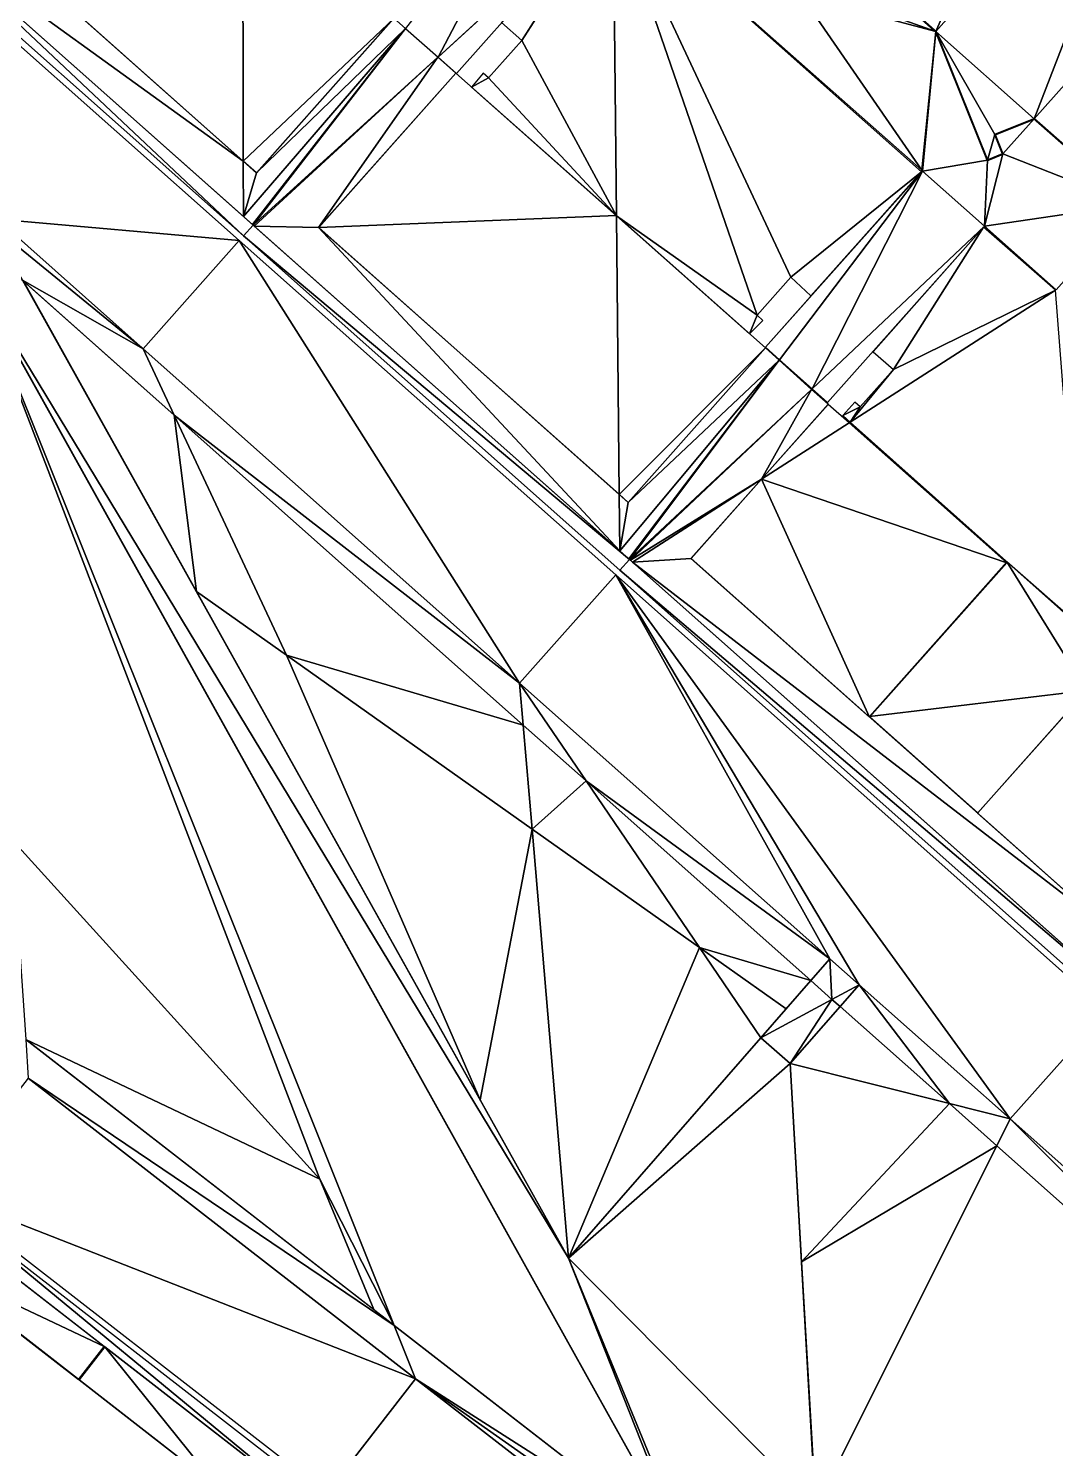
# Model space of a CAD drawing. Header units: metres. Extents: x 1634389 to 1634634, y 8249577 to 8249800.
# Drawn here: x 1634507.45 to 1634532.28, y 8249648.62 to 8249682.95 of the extents above; entities that cross this region are included whole.
import ezdxf

# ---------------------------------------------------------------- set-up
doc = ezdxf.new("R2010")
doc.units = ezdxf.units.M
doc.header["$LTSCALE"] = 2
doc.linetypes.add('CACHE2', pattern=[4.7625, 3.175, -1.5875])
for name, color, linetype in [('CONTOUR-BATIMENT', 5, 'Continuous'), ('MNT-02-ACCES PIETON PRIVE-FF-35', 40, 'Continuous'), ('MNT-02-BATIMENT FINI-FF-0', 1, 'Continuous'), ('MNT-02-BETON DESACTIVE FF-35', 7, 'Continuous'), ('MNT-02-ESPACE VERT DIFFERENT-FF-30', 3, 'Continuous'), ('MNT-02-ESPACE VERT-FF-30', 221, 'Continuous'), ('MNT-02-ESPACE VERT-PRIVE-FF-30', 222, 'CACHE2'), ('MNT-02-EVERGREEN-FF-45', 7, 'Continuous'), ('MNT-02-VOIRIE LOURDE-FF-60', 160, 'Continuous')]:
    doc.layers.add(name, color=color, linetype=linetype)

msp = doc.modelspace()

# ---------------------------------------------------------------- linework, layer by layer
at = {"layer": 'CONTOUR-BATIMENT', "linetype": 'CACHE2', "ltscale": 0.05, "const_width": 0.05, "elevation": 0.55, "flags": 128}
msp.add_lwpolyline([(1634494.243, 8249725.281), (1634497.804, 8249724.321), (1634497.7, 8249723.935), (1634497.225, 8249724.062), (1634496.957, 8249723.067), (1634499.054, 8249721.203), (1634502.292, 8249720.331), (1634502.188, 8249719.944), (1634501.713, 8249720.072), (1634501.445, 8249719.077), (1634503.542, 8249717.213), (1634506.778, 8249716.346), (1634506.674, 8249715.959), (1634506.198, 8249716.086), (1634505.93, 8249715.092), (1634508.028, 8249713.228), (1634511.266, 8249712.355), (1634511.159, 8249711.974), (1634510.684, 8249712.102), (1634510.415, 8249711.106), (1634512.513, 8249709.242), (1634515.747, 8249708.371), (1634515.644, 8249707.989), (1634515.169, 8249708.116), (1634514.901, 8249707.121), (1634517.092, 8249705.176), (1634520.33, 8249704.304), (1634520.226, 8249703.917), (1634519.718, 8249704.062), (1634519.453, 8249703.076), (1634521.573, 8249701.186), (1634524.814, 8249700.317), (1634524.711, 8249699.93), (1634524.235, 8249700.057), (1634523.966, 8249699.063), (1634526.064, 8249697.199), (1634529.308, 8249696.325), (1634529.204, 8249695.938), (1634528.72, 8249696.069), (1634528.461, 8249695.071), (1634530.558, 8249693.207), (1634533.784, 8249692.337), (1634533.682, 8249691.959), (1634533.207, 8249692.087), (1634532.939, 8249691.091), (1634535.037, 8249689.228), (1634538.27, 8249688.356), (1634538.168, 8249687.974), (1634537.684, 8249688.105), (1634537.414, 8249687.116), (1634539.743, 8249685.048), (1634534.122, 8249678.692), (1634531.765, 8249680.765), (1634530.815, 8249680.384), (1634531.002, 8249679.917), (1634530.633, 8249679.764), (1634529.384, 8249682.875), (1634527.287, 8249684.739), (1634526.334, 8249684.357), (1634526.521, 8249683.9), (1634526.135, 8249683.745), (1634524.872, 8249686.894), (1634522.803, 8249688.734), (1634521.853, 8249688.35), (1634522.043, 8249687.879), (1634521.672, 8249687.73), (1634520.423, 8249690.842), (1634518.325, 8249692.706), (1634517.372, 8249692.324), (1634517.554, 8249691.87), (1634517.177, 8249691.722), (1634515.924, 8249694.833), (1634513.856, 8249696.67), (1634512.9, 8249696.287), (1634513.086, 8249695.825), (1634512.703, 8249695.666), (1634511.437, 8249698.82), (1634509.264, 8249700.751), (1634508.313, 8249700.369), (1634508.5, 8249699.903), (1634508.111, 8249699.746), (1634506.827, 8249702.93), (1634504.758, 8249704.77), (1634503.807, 8249704.389), (1634503.995, 8249703.919), (1634503.626, 8249703.766), (1634502.378, 8249706.878), (1634500.28, 8249708.741), (1634499.327, 8249708.359), (1634499.511, 8249707.9), (1634499.121, 8249707.747), (1634497.856, 8249710.9), (1634495.788, 8249712.738), (1634494.838, 8249712.357), (1634495.027, 8249711.885), (1634494.656, 8249711.736), (1634493.407, 8249714.848), (1634491.31, 8249716.712), (1634490.357, 8249716.33), (1634490.538, 8249715.875), (1634490.167, 8249715.727), (1634488.795, 8249719.15), (1634494.243, 8249725.281)], close=True, dxfattribs=at)
at = {"layer": 'MNT-02-ACCES PIETON PRIVE-FF-35', "linetype": 'ByBlock'}
for points in [[(1634517.353, 8249682.256, 98.979), (1634520.091, 8249687.467, 99.14), (1634516.567, 8249682.954, 98.979)], [(1634520.091, 8249687.467, 99.14), (1634517.353, 8249682.256, 98.979), (1634521.585, 8249686.14, 99.14)], [(1634521.585, 8249686.127, 99.14), (1634521.585, 8249686.14, 99.14), (1634517.353, 8249682.256, 98.979)], [(1634517.353, 8249682.256, 98.979), (1634517.796, 8249681.863, 98.976), (1634521.585, 8249686.127, 99.14)], [(1634529.384, 8249682.875, 99.18), (1634527.287, 8249684.739, 99.18), (1634526.521, 8249683.9, 99.18)], [(1634523.657, 8249684.298, 99.14), (1634529.045, 8249679.522, 99.14), (1634526.135, 8249683.745, 99.18)], [(1634526.135, 8249683.745, 99.18), (1634529.384, 8249682.875, 99.18), (1634526.521, 8249683.9, 99.18)], [(1634529.045, 8249679.522, 99.14), (1634529.384, 8249682.875, 99.18), (1634526.135, 8249683.745, 99.18)], [(1634529.045, 8249679.522, 99.14), (1634529.057, 8249679.511, 99.14), (1634529.384, 8249682.875, 99.18)], [(1634529.057, 8249679.511, 99.14), (1634529.061, 8249679.498, 99.14), (1634529.384, 8249682.875, 99.18)], [(1634530.633, 8249679.764, 99.18), (1634529.384, 8249682.875, 99.18), (1634529.061, 8249679.498, 99.14)], [(1634531.765, 8249680.765, 99.18), (1634530.815, 8249680.384, 99.18), (1634531.002, 8249679.917, 99.18)], [(1634534.122, 8249678.692, 99.18), (1634531.765, 8249680.765, 99.18), (1634531.002, 8249679.917, 99.18)], [(1634530.562, 8249678.174, 99.14), (1634530.633, 8249679.764, 99.18), (1634529.061, 8249679.498, 99.14)], [(1634530.562, 8249678.174, 99.14), (1634531.002, 8249679.917, 99.18), (1634530.633, 8249679.764, 99.18)], [(1634530.562, 8249678.174, 99.14), (1634534.122, 8249678.692, 99.18), (1634531.002, 8249679.917, 99.18)], [(1634529.052, 8249679.506, 99.14), (1634525.265, 8249675.244, 98.95), (1634529.061, 8249679.498, 99.14)], [(1634525.265, 8249675.244, 98.95), (1634525.606, 8249674.941, 98.95), (1634529.061, 8249679.498, 99.14)], [(1634525.606, 8249674.941, 98.95), (1634526.395, 8249674.24, 98.95), (1634529.061, 8249679.498, 99.14)], [(1634526.395, 8249674.24, 98.95), (1634530.562, 8249678.174, 99.14), (1634529.061, 8249679.498, 99.14)], [(1634529.054, 8249679.508, 99.14), (1634529.052, 8249679.506, 99.14), (1634529.061, 8249679.498, 99.14)], [(1634529.057, 8249679.511, 99.14), (1634529.054, 8249679.508, 99.14), (1634529.061, 8249679.498, 99.14)], [(1634530.562, 8249678.174, 99.14), (1634532.293, 8249676.636, 99.14), (1634534.122, 8249678.692, 99.18)], [(1634526.395, 8249674.24, 98.95), (1634526.77, 8249673.907, 98.95), (1634530.562, 8249678.174, 99.14)]]:
    msp.add_3dface(points, dxfattribs=at)
at = {"layer": 'MNT-02-BATIMENT FINI-FF-0', "color": 5, "linetype": 'ByBlock'}
for points in [[(1634527.287, 8249684.739, 99.53), (1634529.384, 8249682.875, 99.53), (1634532.939, 8249691.091, 99.53)], [(1634529.384, 8249682.875, 99.53), (1634535.037, 8249689.228, 99.53), (1634532.939, 8249691.091, 99.53)], [(1634529.384, 8249682.875, 99.53), (1634531.765, 8249680.765, 99.53), (1634535.037, 8249689.228, 99.53)], [(1634531.765, 8249680.765, 99.53), (1634537.414, 8249687.116, 99.53), (1634535.037, 8249689.228, 99.53)], [(1634531.765, 8249680.765, 99.53), (1634534.122, 8249678.692, 99.53), (1634537.414, 8249687.116, 99.53)], [(1634529.384, 8249682.875, 99.53), (1634530.633, 8249679.764, 99.53), (1634530.815, 8249680.384, 99.53)], [(1634529.384, 8249682.875, 99.53), (1634530.815, 8249680.384, 99.53), (1634531.765, 8249680.765, 99.53)], [(1634530.633, 8249679.764, 99.53), (1634531.002, 8249679.917, 99.53), (1634530.815, 8249680.384, 99.53)]]:
    msp.add_3dface(points, dxfattribs=at)
at = {"layer": 'MNT-02-BETON DESACTIVE FF-35', "color": 6, "linetype": 'ByBlock'}
for points in [[(1634512.645, 8249679.745, 98.838), (1634505.49, 8249686.105, 98.886), (1634504.601, 8249685.555, 98.863)], [(1634512.645, 8249679.745, 98.838), (1634504.601, 8249685.555, 98.863), (1634512.648, 8249678.406, 98.809)], [(1634516.564, 8249682.951, 98.979), (1634516.286, 8249683.198, 98.979), (1634512.965, 8249679.461, 98.838)], [(1634512.965, 8249679.461, 98.838), (1634512.648, 8249678.406, 98.809), (1634516.564, 8249682.951, 98.979)], [(1634512.865, 8249678.214, 98.809), (1634516.564, 8249682.951, 98.979), (1634512.648, 8249678.406, 98.809)], [(1634512.882, 8249678.199, 98.809), (1634516.564, 8249682.951, 98.979), (1634512.865, 8249678.214, 98.809)], [(1634517.351, 8249682.254, 98.979), (1634516.564, 8249682.951, 98.979), (1634512.882, 8249678.199, 98.809)], [(1634512.908, 8249678.175, 98.809), (1634517.351, 8249682.254, 98.979), (1634512.882, 8249678.199, 98.809)], [(1634514.465, 8249678.142, 98.833), (1634517.351, 8249682.254, 98.979), (1634512.908, 8249678.175, 98.809)], [(1634514.465, 8249678.142, 98.833), (1634517.783, 8249681.871, 98.976), (1634517.351, 8249682.254, 98.979)], [(1634512.965, 8249679.461, 98.838), (1634512.645, 8249679.745, 98.838), (1634512.648, 8249678.406, 98.809)], [(1634514.465, 8249678.142, 98.833), (1634512.908, 8249678.175, 98.809), (1634521.744, 8249670.326, 98.75)], [(1634521.731, 8249671.69, 98.784), (1634514.465, 8249678.142, 98.833), (1634521.744, 8249670.326, 98.75)], [(1634506.13, 8249676.949, 98.66), (1634523.302, 8249646.159, 98.367), (1634520.506, 8249653.224, 98.599)], [(1634506.13, 8249676.949, 98.66), (1634520.506, 8249653.224, 98.599), (1634507.307, 8249676.864, 98.704)], [(1634507.337, 8249676.838, 98.704), (1634507.307, 8249676.864, 98.704), (1634520.506, 8249653.224, 98.599)], [(1634525.267, 8249675.231, 98.95), (1634521.949, 8249671.495, 98.784), (1634525.599, 8249674.932, 98.95)], [(1634521.949, 8249671.495, 98.784), (1634521.744, 8249670.326, 98.75), (1634525.599, 8249674.932, 98.95)], [(1634521.961, 8249670.133, 98.75), (1634525.599, 8249674.932, 98.95), (1634521.744, 8249670.326, 98.75)], [(1634521.982, 8249670.115, 98.75), (1634525.599, 8249674.932, 98.95), (1634521.961, 8249670.133, 98.75)], [(1634526.381, 8249674.227, 98.95), (1634525.599, 8249674.932, 98.95), (1634521.982, 8249670.115, 98.75)], [(1634521.982, 8249670.115, 98.75), (1634522.005, 8249670.094, 98.75), (1634526.381, 8249674.227, 98.95)], [(1634525.174, 8249672.055, 98.869), (1634526.381, 8249674.227, 98.95), (1634522.005, 8249670.094, 98.75)], [(1634525.174, 8249672.055, 98.869), (1634526.783, 8249673.865, 98.95), (1634526.381, 8249674.227, 98.95)], [(1634522.005, 8249670.094, 98.75), (1634522.055, 8249670.05, 98.75), (1634525.174, 8249672.055, 98.869)], [(1634523.469, 8249670.137, 98.78), (1634525.174, 8249672.055, 98.869), (1634522.055, 8249670.05, 98.75)], [(1634521.949, 8249671.495, 98.784), (1634521.731, 8249671.69, 98.784), (1634521.744, 8249670.326, 98.75)], [(1634533.46, 8249661.261, 98.713), (1634523.469, 8249670.137, 98.78), (1634522.055, 8249670.05, 98.75)], [(1634533.46, 8249661.261, 98.713), (1634522.055, 8249670.05, 98.75), (1634533.569, 8249659.821, 98.673)], [(1634526.875, 8249659.481, 98.585), (1634526.362, 8249659.937, 98.588), (1634525.154, 8249658.552, 98.56)], [(1634526.362, 8249659.937, 98.588), (1634525.154, 8249658.552, 98.56), (1634525.154, 8249658.552, 98.56)], [(1634525.868, 8249657.929, 98.538), (1634526.875, 8249659.481, 98.585), (1634525.154, 8249658.552, 98.56)], [(1634525.868, 8249657.929, 98.538), (1634527.071, 8249659.307, 98.578), (1634526.875, 8249659.481, 98.585)], [(1634520.506, 8249653.224, 98.599), (1634525.868, 8249657.929, 98.538), (1634525.154, 8249658.552, 98.56)], [(1634525.154, 8249658.552, 98.56), (1634520.506, 8249653.224, 98.599), (1634525.154, 8249658.552, 98.56)], [(1634520.506, 8249653.224, 98.599), (1634526.479, 8249647.19, 98.3), (1634525.868, 8249657.929, 98.538)], [(1634526.483, 8249647.198, 98.3), (1634525.868, 8249657.929, 98.538), (1634526.479, 8249647.19, 98.3)], [(1634505.054, 8249653.085, 98.583), (1634509.284, 8249651.091, 98.548), (1634505.031, 8249654.393, 98.566)], [(1634526.479, 8249647.19, 98.3), (1634520.506, 8249653.224, 98.599), (1634523.452, 8249646.042, 98.378)], [(1634523.302, 8249646.159, 98.367), (1634523.452, 8249646.042, 98.378), (1634520.506, 8249653.224, 98.599)], [(1634505.054, 8249653.085, 98.583), (1634508.662, 8249650.289, 98.567), (1634509.284, 8249651.091, 98.548)], [(1634509.299, 8249651.079, 98.548), (1634508.68, 8249650.281, 98.567), (1634512.066, 8249647.652, 98.553)], [(1634513.928, 8249647.486, 98.528), (1634509.299, 8249651.079, 98.548), (1634512.066, 8249647.652, 98.553)]]:
    msp.add_3dface(points, dxfattribs=at)
at = {"layer": 'MNT-02-ESPACE VERT DIFFERENT-FF-30', "linetype": 'ByBlock'}
for points in [[(1634510.974, 8249673.607, 98.752), (1634507.332, 8249676.842, 98.754), (1634511.517, 8249669.338, 98.721)], [(1634519.411, 8249666.112, 98.695), (1634510.974, 8249673.607, 98.752), (1634513.69, 8249667.8, 98.722)], [(1634510.974, 8249673.607, 98.752), (1634511.517, 8249669.338, 98.721), (1634513.69, 8249667.8, 98.722)], [(1634519.411, 8249666.112, 98.695), (1634513.69, 8249667.8, 98.722), (1634519.625, 8249663.599, 98.686)], [(1634519.411, 8249666.112, 98.695), (1634519.625, 8249663.599, 98.686), (1634520.933, 8249664.76, 98.674)], [(1634519.625, 8249663.599, 98.686), (1634523.67, 8249660.735, 98.633), (1634520.933, 8249664.76, 98.674)], [(1634523.67, 8249660.735, 98.633), (1634526.362, 8249659.937, 98.638), (1634520.933, 8249664.76, 98.674)], [(1634507.386, 8249658.514, 98.529), (1634514.499, 8249655.135, 98.52), (1634507.057, 8249663.335, 98.576)], [(1634523.67, 8249660.735, 98.633), (1634525.764, 8249659.252, 98.624), (1634526.362, 8249659.937, 98.638)], [(1634507.386, 8249658.514, 98.529), (1634515.801, 8249651.982, 98.493), (1634514.499, 8249655.135, 98.52)]]:
    msp.add_3dface(points, dxfattribs=at)
at = {"layer": 'MNT-02-ESPACE VERT-FF-30', "linetype": 'ByBlock'}
for points in [[(1634506.136, 8249676.934, 98.71), (1634507.057, 8249663.335, 98.576), (1634514.499, 8249655.135, 98.52)], [(1634523.297, 8249646.163, 98.417), (1634506.136, 8249676.934, 98.71), (1634516.296, 8249651.598, 98.491)], [(1634514.499, 8249655.135, 98.52), (1634516.296, 8249651.598, 98.491), (1634506.136, 8249676.934, 98.71)], [(1634531.102, 8249670.054, 98.975), (1634527.782, 8249666.317, 98.802), (1634533.027, 8249666.949, 98.921)], [(1634531.102, 8249670.054, 98.975), (1634533.027, 8249666.949, 98.921), (1634532.911, 8249668.468, 98.963)], [(1634513.69, 8249667.8, 98.722), (1634511.517, 8249669.338, 98.721), (1634518.368, 8249657.054, 98.666)], [(1634519.625, 8249663.599, 98.686), (1634513.69, 8249667.8, 98.722), (1634518.368, 8249657.054, 98.666)], [(1634527.782, 8249666.317, 98.802), (1634530.401, 8249663.99, 98.784), (1634533.027, 8249666.949, 98.921)], [(1634519.625, 8249663.599, 98.686), (1634518.368, 8249657.054, 98.666), (1634520.506, 8249653.225, 98.649)], [(1634519.625, 8249663.599, 98.686), (1634520.506, 8249653.225, 98.649), (1634523.67, 8249660.735, 98.633)], [(1634525.154, 8249658.552, 98.61), (1634523.67, 8249660.735, 98.633), (1634520.506, 8249653.225, 98.649)], [(1634525.154, 8249658.552, 98.61), (1634525.764, 8249659.252, 98.624), (1634523.67, 8249660.735, 98.633)], [(1634527.071, 8249659.307, 98.628), (1634527.07, 8249659.308, 98.628), (1634525.868, 8249657.929, 98.588)], [(1634529.712, 8249656.961, 98.611), (1634527.071, 8249659.307, 98.628), (1634525.868, 8249657.929, 98.588)], [(1634527.071, 8249659.307, 98.628), (1634525.868, 8249657.929, 98.588), (1634525.868, 8249657.929, 98.588)], [(1634525.867, 8249657.927, 98.588), (1634526.141, 8249653.14, 98.482), (1634525.868, 8249657.929, 98.588)], [(1634525.868, 8249657.929, 98.588), (1634525.867, 8249657.928, 98.588), (1634525.868, 8249657.929, 98.588)], [(1634525.867, 8249657.928, 98.588), (1634525.867, 8249657.927, 98.588), (1634525.868, 8249657.929, 98.588)], [(1634529.712, 8249656.961, 98.611), (1634525.868, 8249657.929, 98.588), (1634526.141, 8249653.14, 98.482)], [(1634520.506, 8249653.225, 98.649), (1634518.368, 8249657.054, 98.666), (1634520.506, 8249653.225, 98.649)], [(1634520.476, 8249653.274, 98.649), (1634520.506, 8249653.225, 98.649), (1634518.368, 8249657.054, 98.666)], [(1634530.859, 8249655.942, 98.601), (1634529.712, 8249656.961, 98.611), (1634526.141, 8249653.14, 98.482)], [(1634530.859, 8249655.942, 98.601), (1634526.141, 8249653.14, 98.482), (1634526.481, 8249647.195, 98.35)], [(1634539.553, 8249648.219, 98.543), (1634530.859, 8249655.942, 98.601), (1634526.481, 8249647.195, 98.35)], [(1634516.296, 8249651.598, 98.491), (1634514.499, 8249655.135, 98.52), (1634515.801, 8249651.982, 98.493)]]:
    msp.add_3dface(points, dxfattribs=at)
at = {"layer": 'MNT-02-ESPACE VERT-PRIVE-FF-30', "linetype": 'ByBlock'}
for points in [[(1634518.884, 8249683.099, 99.073), (1634519.377, 8249682.664, 99.07), (1634521.574, 8249686.117, 99.189)], [(1634521.585, 8249686.107, 99.189), (1634521.574, 8249686.117, 99.189), (1634519.377, 8249682.664, 99.07)], [(1634521.585, 8249686.107, 99.189), (1634519.377, 8249682.664, 99.07), (1634521.663, 8249678.424, 99)], [(1634521.663, 8249678.424, 99), (1634525.066, 8249676.018, 99.015), (1634521.585, 8249686.107, 99.189)], [(1634529.036, 8249679.489, 99.189), (1634521.585, 8249686.107, 99.189), (1634525.881, 8249676.942, 99.056)], [(1634525.881, 8249676.942, 99.056), (1634521.585, 8249686.107, 99.189), (1634525.066, 8249676.018, 99.015)], [(1634519.377, 8249682.664, 99.07), (1634518.574, 8249681.757, 99.035), (1634521.663, 8249678.424, 99)], [(1634518.574, 8249681.757, 99.035), (1634518.445, 8249681.872, 99.036), (1634518.161, 8249681.533, 99.023)], [(1634518.574, 8249681.757, 99.035), (1634518.161, 8249681.533, 99.023), (1634521.663, 8249678.424, 99)], [(1634529.036, 8249679.489, 99.189), (1634525.881, 8249676.942, 99.056), (1634526.367, 8249676.485, 99.056)], [(1634521.663, 8249678.424, 99), (1634524.881, 8249675.566, 99), (1634525.066, 8249676.018, 99.015)], [(1634530.536, 8249678.15, 99.189), (1634527.868, 8249675.133, 99.055), (1634528.36, 8249674.709, 99.055)], [(1634532.279, 8249676.623, 99.19), (1634530.536, 8249678.15, 99.189), (1634528.36, 8249674.709, 99.055)], [(1634528.36, 8249674.709, 99.055), (1634527.316, 8249673.432, 99.001), (1634532.279, 8249676.623, 99.19)], [(1634532.28, 8249676.622, 99.19), (1634532.279, 8249676.623, 99.19), (1634527.316, 8249673.432, 99.001)], [(1634532.913, 8249668.45, 98.963), (1634532.28, 8249676.622, 99.19), (1634527.316, 8249673.432, 99.001)], [(1634524.881, 8249675.566, 99), (1634525.2, 8249675.895, 99.015), (1634525.066, 8249676.018, 99.015)], [(1634527.56, 8249673.804, 99.015), (1634527.316, 8249673.432, 99.001), (1634528.36, 8249674.709, 99.055)], [(1634527.56, 8249673.804, 99.015), (1634527.425, 8249673.915, 99.015), (1634527.137, 8249673.592, 99.001)], [(1634527.56, 8249673.804, 99.015), (1634527.137, 8249673.592, 99.001), (1634527.316, 8249673.432, 99.001)]]:
    msp.add_3dface(points, dxfattribs=at)
at = {"layer": 'MNT-02-EVERGREEN-FF-45', "color": 1, "linetype": 'ByBlock'}
for points in [[(1634505.487, 8249686.103, 98.785), (1634512.645, 8249679.742, 98.738), (1634512.631, 8249686.432, 98.878)], [(1634512.645, 8249679.742, 98.738), (1634516.286, 8249683.19, 98.879), (1634512.631, 8249686.432, 98.878)], [(1634512.645, 8249679.742, 98.738), (1634512.968, 8249679.456, 98.738), (1634516.286, 8249683.19, 98.879)], [(1634514.468, 8249678.142, 98.733), (1634521.663, 8249678.426, 98.85), (1634517.781, 8249681.87, 98.876)], [(1634514.468, 8249678.142, 98.733), (1634521.731, 8249671.689, 98.684), (1634521.663, 8249678.426, 98.85)], [(1634521.731, 8249671.689, 98.684), (1634525.267, 8249675.229, 98.85), (1634521.663, 8249678.426, 98.85)], [(1634521.731, 8249671.689, 98.684), (1634521.949, 8249671.495, 98.684), (1634525.267, 8249675.229, 98.85)], [(1634527.288, 8249673.414, 98.85), (1634526.781, 8249673.864, 98.85), (1634525.172, 8249672.053, 98.769)], [(1634531.1, 8249670.036, 98.824), (1634527.288, 8249673.414, 98.85), (1634525.172, 8249672.053, 98.769)], [(1634527.782, 8249666.302, 98.651), (1634525.172, 8249672.053, 98.769), (1634523.467, 8249670.136, 98.68)], [(1634527.782, 8249666.302, 98.651), (1634531.1, 8249670.036, 98.824), (1634525.172, 8249672.053, 98.769)], [(1634533.027, 8249666.941, 98.771), (1634530.396, 8249663.98, 98.634), (1634533.46, 8249661.258, 98.613)], [(1634502.853, 8249648.476, 98.573), (1634512.063, 8249647.652, 98.453), (1634505.06, 8249653.095, 98.483)]]:
    msp.add_3dface(points, dxfattribs=at)
at = {"layer": 'MNT-02-VOIRIE LOURDE-FF-60'}
for points in [[(1634503.771, 8249685.826, 98.609), (1634512.65, 8249677.938, 98.55), (1634504.003, 8249686.087, 98.617)], [(1634512.882, 8249678.199, 98.559), (1634504.003, 8249686.087, 98.617), (1634512.65, 8249677.938, 98.55)], [(1634512.549, 8249677.825, 98.53), (1634503.67, 8249685.713, 98.589), (1634506.7, 8249678.342, 98.48)], [(1634506.566, 8249678.191, 98.46), (1634510.225, 8249675.208, 98.46), (1634506.698, 8249678.34, 98.483)], [(1634510.225, 8249675.208, 98.46), (1634506.7, 8249678.342, 98.48), (1634506.698, 8249678.34, 98.483)], [(1634512.549, 8249677.825, 98.53), (1634506.7, 8249678.342, 98.48), (1634510.225, 8249675.208, 98.46)], [(1634507.307, 8249676.864, 98.454), (1634510.225, 8249675.208, 98.46), (1634506.566, 8249678.191, 98.46)], [(1634512.65, 8249677.938, 98.55), (1634521.982, 8249670.115, 98.5), (1634512.882, 8249678.199, 98.559)], [(1634512.65, 8249677.938, 98.55), (1634521.75, 8249669.854, 98.489), (1634521.982, 8249670.115, 98.5)], [(1634510.225, 8249675.208, 98.46), (1634519.325, 8249667.124, 98.399), (1634512.549, 8249677.825, 98.53)], [(1634521.649, 8249669.741, 98.469), (1634512.549, 8249677.825, 98.53), (1634519.325, 8249667.124, 98.399)], [(1634507.307, 8249676.864, 98.454), (1634510.974, 8249673.607, 98.452), (1634510.225, 8249675.208, 98.46)], [(1634510.974, 8249673.607, 98.452), (1634519.325, 8249667.124, 98.399), (1634510.225, 8249675.208, 98.46)], [(1634510.974, 8249673.607, 98.452), (1634519.411, 8249666.112, 98.395), (1634519.325, 8249667.124, 98.399)], [(1634521.982, 8249670.115, 98.5), (1634521.75, 8249669.854, 98.489), (1634533.84, 8249659.58, 98.417)], [(1634521.649, 8249669.741, 98.469), (1634519.325, 8249667.124, 98.399), (1634526.822, 8249660.464, 98.349)], [(1634533.508, 8249659.207, 98.39), (1634521.649, 8249669.741, 98.469), (1634531.183, 8249656.59, 98.32)], [(1634531.183, 8249656.59, 98.32), (1634521.649, 8249669.741, 98.469), (1634527.531, 8249659.835, 98.344)], [(1634521.649, 8249669.741, 98.469), (1634526.822, 8249660.464, 98.349), (1634527.531, 8249659.835, 98.344)], [(1634533.608, 8249659.319, 98.41), (1634533.84, 8249659.58, 98.417), (1634521.75, 8249669.854, 98.489)], [(1634519.411, 8249666.112, 98.395), (1634520.933, 8249664.76, 98.374), (1634519.325, 8249667.124, 98.399)], [(1634520.933, 8249664.76, 98.374), (1634526.822, 8249660.464, 98.349), (1634519.325, 8249667.124, 98.399)], [(1634520.933, 8249664.76, 98.374), (1634526.362, 8249659.937, 98.338), (1634526.822, 8249660.464, 98.349)], [(1634526.362, 8249659.937, 98.338), (1634526.875, 8249659.481, 98.335), (1634526.822, 8249660.464, 98.349)], [(1634526.822, 8249660.464, 98.349), (1634526.875, 8249659.481, 98.335), (1634527.531, 8249659.835, 98.344)], [(1634526.875, 8249659.481, 98.335), (1634527.071, 8249659.307, 98.328), (1634527.531, 8249659.835, 98.344)], [(1634527.071, 8249659.307, 98.328), (1634529.712, 8249656.961, 98.311), (1634527.531, 8249659.835, 98.344)], [(1634529.712, 8249656.961, 98.311), (1634531.183, 8249656.59, 98.32), (1634527.531, 8249659.835, 98.344)], [(1634533.508, 8249659.207, 98.39), (1634531.183, 8249656.59, 98.32), (1634540.521, 8249648.295, 98.257)], [(1634516.296, 8249651.598, 98.191), (1634507.386, 8249658.514, 98.229), (1634507.45, 8249657.579, 98.22)], [(1634505.303, 8249654.814, 98.29), (1634516.812, 8249650.311, 98.18), (1634507.45, 8249657.579, 98.22)], [(1634516.296, 8249651.598, 98.191), (1634507.45, 8249657.579, 98.22), (1634516.812, 8249650.311, 98.18)], [(1634529.712, 8249656.961, 98.311), (1634530.859, 8249655.942, 98.301), (1634531.183, 8249656.59, 98.32)], [(1634530.859, 8249655.942, 98.301), (1634539.553, 8249648.219, 98.243), (1634531.183, 8249656.59, 98.32)], [(1634539.553, 8249648.219, 98.243), (1634540.521, 8249648.295, 98.257), (1634531.183, 8249656.59, 98.32)], [(1634504.997, 8249654.419, 98.316), (1634514.32, 8249647.182, 98.278), (1634505.211, 8249654.695, 98.31)], [(1634514.32, 8249647.182, 98.278), (1634514.573, 8249647.427, 98.27), (1634505.211, 8249654.695, 98.31)], [(1634514.665, 8249647.546, 98.25), (1634516.812, 8249650.311, 98.18), (1634505.303, 8249654.814, 98.29)], [(1634523.302, 8249646.159, 98.117), (1634516.296, 8249651.598, 98.191), (1634516.812, 8249650.311, 98.18)], [(1634514.665, 8249647.546, 98.25), (1634523.452, 8249645.156, 98.135), (1634516.812, 8249650.311, 98.18)], [(1634523.452, 8249645.156, 98.135), (1634523.69, 8249645.462, 98.11), (1634516.812, 8249650.311, 98.18)], [(1634523.302, 8249646.159, 98.117), (1634516.812, 8249650.311, 98.18), (1634523.69, 8249645.462, 98.11)]]:
    msp.add_3dface(points, dxfattribs=at)

doc.saveas('drawing.dxf')
